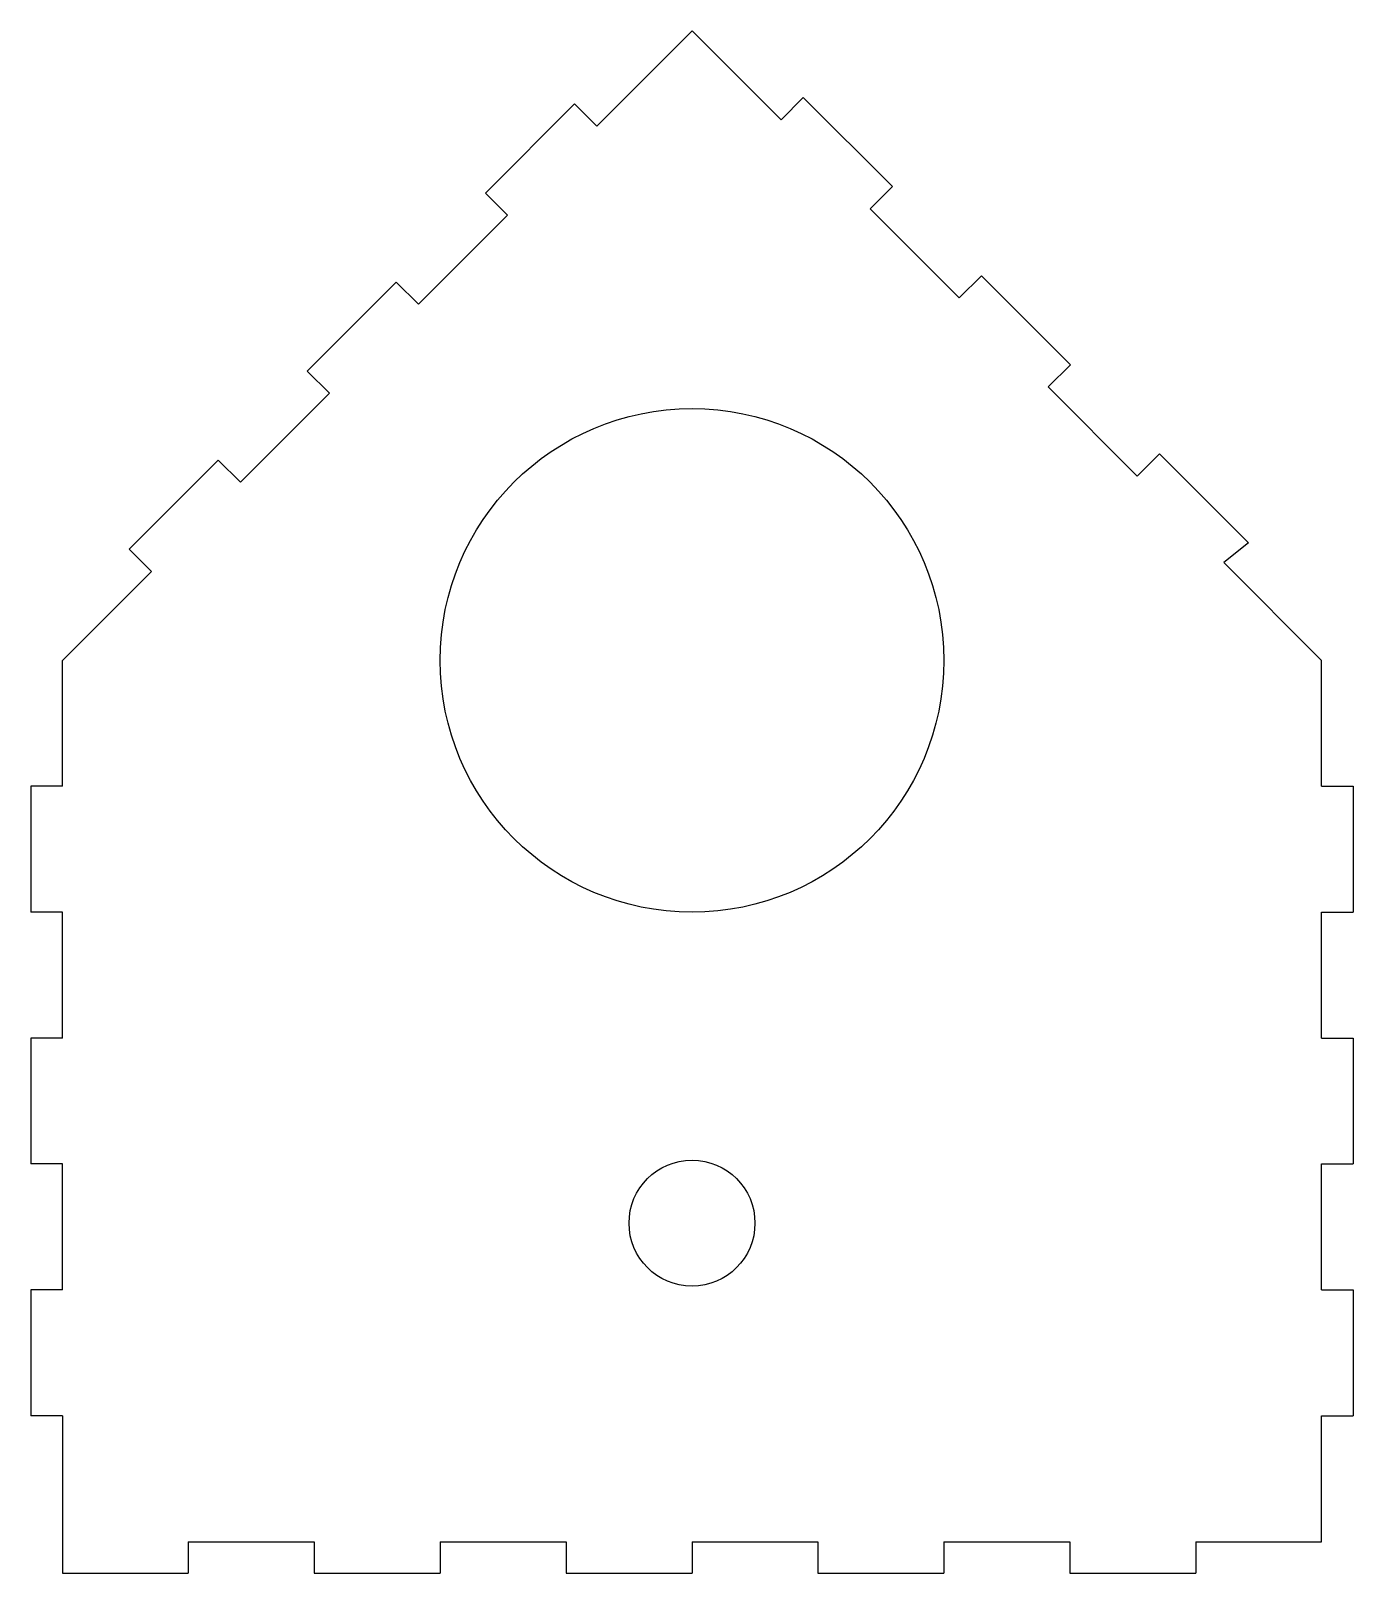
# Model space of a CAD drawing. Extents: x -0.3 to 10.2, y -0.3 to 12.
import ezdxf

# ---------------------------------------------------------------- set-up
doc = ezdxf.new("R2010")
doc.units = 0
doc.header["$MEASUREMENT"] = 0
doc.layers.add('VISIBLE', color=7, linetype='CONTINUOUS')

msp = doc.modelspace()

# ---------------------------------------------------------------- linework, layer by layer
at = {"layer": 'VISIBLE'}
for p, q in [((4.243, 11.243), (5, 12)), ((5, 12), (5.707, 11.293)), ((3.359, 10.712), (4.066, 11.419)), ((4.066, 11.419), (4.243, 11.243)), ((5.707, 11.293), (5.884, 11.47)), ((5.884, 11.47), (6.591, 10.763)), ((3.536, 10.536), (3.359, 10.712)), ((6.591, 10.763), (6.414, 10.586)), ((2.828, 9.828), (3.536, 10.536)), ((6.414, 10.586), (7.121, 9.879)), ((7.121, 9.879), (7.298, 10.055)), ((7.298, 10.055), (8.005, 9.348)), ((1.945, 9.298), (2.652, 10.005)), ((2.652, 10.005), (2.828, 9.828)), ((8.005, 9.348), (7.828, 9.172)), ((2.121, 9.121), (1.945, 9.298)), ((1.414, 8.414), (2.121, 9.121)), ((7.828, 9.172), (8.536, 8.464)), ((0.53, 7.884), (1.237, 8.591)), ((1.237, 8.591), (1.414, 8.414)), ((8.536, 8.464), (8.712, 8.641)), ((8.712, 8.641), (9.419, 7.934)), ((0.707, 7.707), (0.53, 7.884)), ((9.419, 7.934), (9.222, 7.778)), ((9.222, 7.778), (10, 7)), ((0, 7), (0.707, 7.707)), ((0, 6), (0, 7)), ((10, 6), (10, 7)), ((0, 6), (-0.25, 6)), ((-0.25, 6), (-0.25, 5)), ((10, 6), (10.25, 6)), ((10.25, 6), (10.25, 5)), ((0, 5), (-0.25, 5)), ((0, 4), (0, 5)), ((10, 4), (10, 5)), ((10, 5), (10.25, 5)), ((0, 4), (-0.25, 4)), ((-0.25, 4), (-0.25, 3)), ((10, 4), (10.25, 4)), ((10.25, 4), (10.25, 3)), ((0, 3), (-0.25, 3)), ((0, 2), (0, 3)), ((10, 2), (10, 3)), ((10, 3), (10.25, 3)), ((0, 2), (-0.25, 2)), ((-0.25, 2), (-0.25, 1)), ((10, 2), (10.25, 2)), ((10.25, 2), (10.25, 1)), ((0, 1), (-0.25, 1)), ((0, 1), (0, -0.25)), ((10, 0), (10, 1)), ((10, 1), (10.25, 1)), ((1, 0), (1, -0.25)), ((1, 0), (2, 0)), ((2, 0), (2, -0.25)), ((3, 0), (3, -0.25)), ((3, 0), (4, 0)), ((4, 0), (4, -0.25)), ((5, 0), (5, -0.25)), ((5, 0), (6, 0)), ((6, 0), (6, -0.25)), ((7, 0), (7, -0.25)), ((7, 0), (8, 0)), ((8, 0), (8, -0.25)), ((9, 0), (9, -0.25)), ((9, 0), (10, 0)), ((0, -0.25), (1, -0.25)), ((2, -0.25), (3, -0.25)), ((4, -0.25), (5, -0.25)), ((6, -0.25), (7, -0.25)), ((8, -0.25), (9, -0.25))]:
    msp.add_line(p, q, dxfattribs=at)
for centre, radius in [((5, 7), 2), ((5, 2.53), 0.5)]:
    msp.add_circle(centre, radius, dxfattribs=at)

doc.saveas('drawing.dxf')
